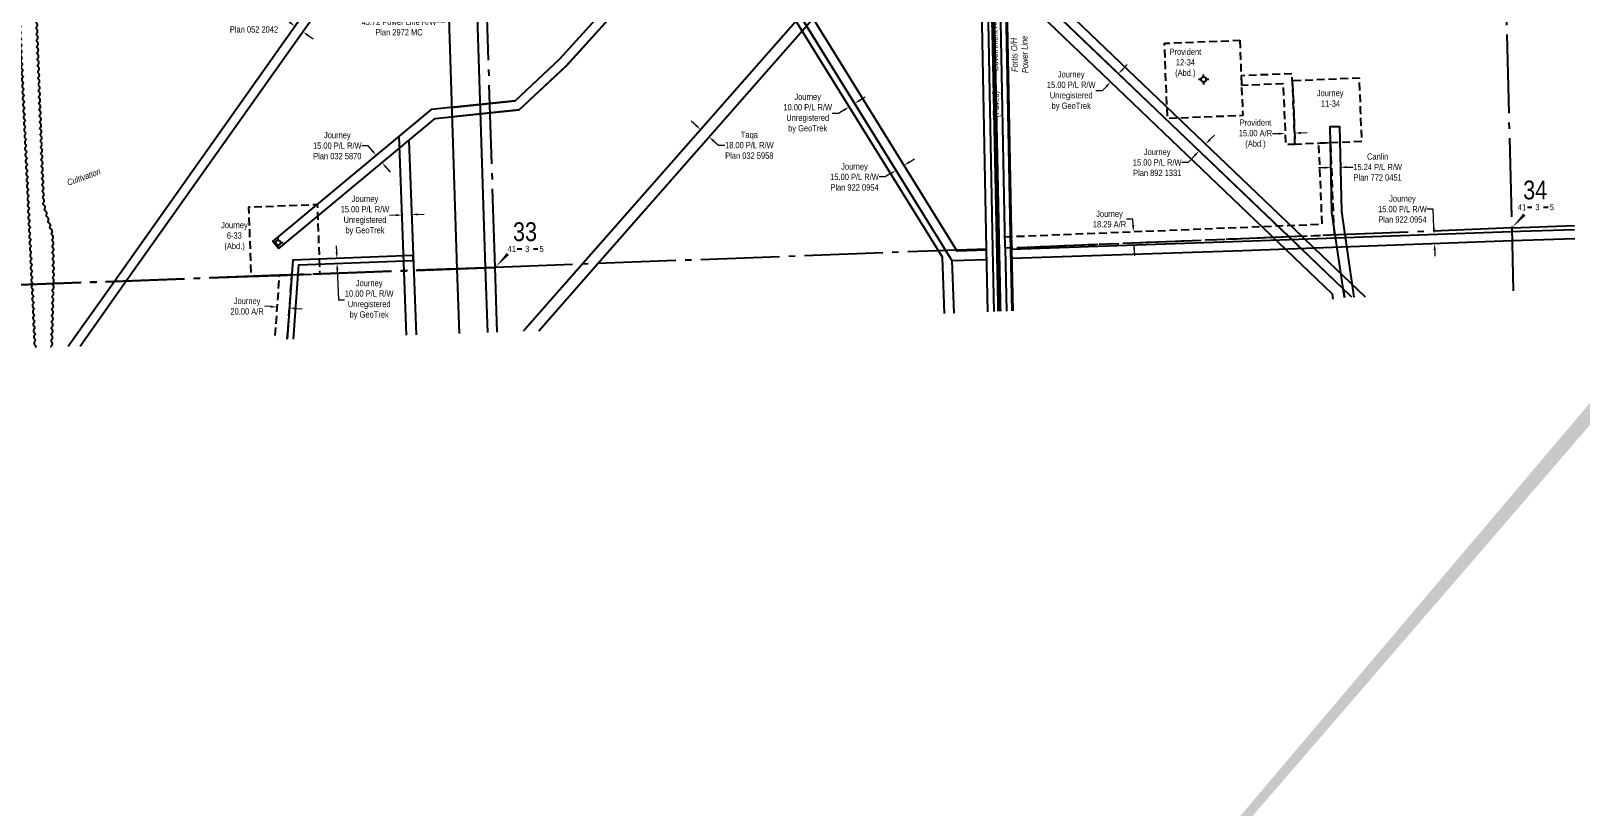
# Model space of a CAD drawing. Extents: x 665644 to 689199, y 5825051 to 5844826.
# Drawn here: x 677230 to 679697, y 5827275 to 5828510 of the extents above; entities that cross this region are included whole.
import ezdxf
from ezdxf.enums import TextEntityAlignment as Align

# ---------------------------------------------------------------- set-up
doc = ezdxf.new("R2010")
doc.units = 0
doc.header["$LTSCALE"] = 5
doc.header["$PDSIZE"] = 0.5
for name, pattern in [('0', [1, 1, 0]), ('foc-ACCESSROAD', [3.75, 2.5, -1.25]), ('foc-QUARTERLINE', [33, 25, -3, 2, -3])]:
    doc.linetypes.add(name, pattern=pattern)
doc.layers.get('Defpoints').update_dxf_attribs({"color": 9})
for name, color, linetype in [('10', 1, 'Continuous'), ('9', 3, 'Continuous'), ('AS-POWER', 104, 'foc-POWER'), ('AS-POWER-T', 104, 'Continuous'), ('AS-ROADS', 254, 'Continuous'), ('F-AR', 190, 'foc-ACCESSROAD'), ('F-RW', 190, 'Continuous'), ('F-WS', 190, 'foc-ACCESSROAD'), ('F-WS-S', 190, 'Continuous'), ('L-QSEC', 8, 'foc-QUARTERLINE'), ('L-ROAD-T', 7, 'Continuous'), ('L-SEC', 7, 'Continuous'), ('L-SECLBL', 7, 'Continuous'), ('L-TITLEDB', 4, 'Continuous'), ('T-BUSH', 110, '0')]:
    doc.layers.add(name, color=color, linetype=linetype)
for name, color, linetype, lineweight in [('F-AR-T', 190, 'Continuous', 9), ('F-RW-T', 190, 'Continuous', 9), ('F-WS-T', 190, 'Continuous', 9), ('T-TEXT', 48, 'Continuous', 18)]:
    doc.layers.add(name, color=color, linetype=linetype, lineweight=lineweight)
doc.styles.add('175L', font='ARIALN.TTF', dxfattribs={"height": 20})
doc.styles.add('80CG', font='ARIALN.TTF', dxfattribs={"height": 10})
doc.styles.add('80L', font='ARIALN.TTF', dxfattribs={"height": 10})
doc.styles.add('80LS', font='ARIALNI.TTF', dxfattribs={"height": 10})
doc.styles.add('foc-LtypeFont', font='ARIALN.TTF', dxfattribs={"height": 7.35})
doc.styles.add('SIMPLEX', font='ARIALN.TTF')
doc.linetypes.add('foc-POWER', pattern='A,6,-1,["P",foc-LtypeFont,S=0.2,R=0,X=-0.625,Y=-0.75],-1.24,4', length=12.24)
doc.dimstyles.new('Compass 5 000', dxfattribs={"dimscale": 5, "dimtxt": 9, "dimasz": 2, "dimexe": 0.2, "dimexo": 0.0625, "dimgap": 0.5, "dimtad": 0, "dimtih": 1, "dimtoh": 1, "dimzin": 0, "dimdsep": 46, "dimtxsty": '80CG', "dimcen": 0.1, "dimse1": 1, "dimse2": 1, "dimclrd": 256, "dimclrt": 256, "dimaunit": 1, "dimadec": 4, "dimazin": 0, "dimtfac": 0.06, "dimtofl": 0, "dimtmove": 0, "dimatfit": 1, "dimfxl": 0.2, "dimtolj": 1, "dimtzin": 0, "dimlwd": -1, "dimarcsym": 0})

# ---------------------------------------------------------------- blocks, each defined once
blk = doc.blocks.new('L-SECLBL')
at = {"layer": '9', "color": 7}
for p, q in [((-5.1, -27.8), (-12.3, -27.8)), ((20.7, -27.8), (13.5, -27.8))]:
    blk.add_line(p, q, dxfattribs=at)
at = {"layer": '10', "color": 2, "style": 'SIMPLEX'}
blk.add_attdef('SEC', text='', height=30, dxfattribs=at).set_placement((0, 0), align=Align.MIDDLE)
at = {"layer": '10', "color": 5, "style": '80L'}
blk.add_attdef('TWP', text='', height=9.5, dxfattribs=at).set_placement((-14.4, -27.4), align=Align.MIDDLE_RIGHT)
blk.add_attdef('RGE', text='', height=9.5, dxfattribs=at).set_placement((3.6, -27.4), align=Align.MIDDLE_CENTER)
blk.add_attdef('MER', text='', height=9.5, dxfattribs=at).set_placement((23.2, -27.4), align=Align.MIDDLE_LEFT)
blk = doc.blocks.new('*D2024')
at = {"layer": 'Defpoints', "color": 0, "transparency": 16777216}
for p in [(677621.8, 5828070.3), (677618.5, 5828023.4), (677638.5, 5828021.9)]:
    blk.add_point(p, dxfattribs=at)
at = {"layer": 'F-AR-T', "transparency": 16777216}
for p, q in [((677611.9, 5828071), (677601.9, 5828071.7)), ((677651.8, 5828068.1), (677661.7, 5828067.4))]:
    blk.add_line(p, q, dxfattribs=at)
for points in [[(677612, 5828072.6), (677611.7, 5828069.3), (677621.8, 5828070.3)], [(677651.9, 5828069.8), (677651.6, 5828066.5), (677641.8, 5828068.8)]]:
    blk.add_solid(points, dxfattribs=at)
at = {"layer": 'F-AR-T', "transparency": 16777216, "insert": (677574.2, 5828071.7), "char_height": 10, "attachment_point": 5, "style": '80CG'}
blk.add_mtext('\\A1;Journey\\P20.00 A/R', dxfattribs=at)
blk = doc.blocks.new('*D2031')
at = {"layer": 'Defpoints', "color": 0, "transparency": 16777216}
for p in [(678970.4, 5828189.7), (678986, 5828190.4), (678971.1, 5828171.5)]:
    blk.add_point(p, dxfattribs=at)
at = {"layer": 'F-AR-T', "transparency": 16777216}
for p, q in [((678985.2, 5828210.4), (678975.2, 5828210.4)), ((678985.6, 5828200.4), (678985.2, 5828210.4)), ((678987.1, 5828162.1), (678987.5, 5828152.1))]:
    blk.add_line(p, q, dxfattribs=at)
for points in [[(678987.3, 5828200.4), (678983.9, 5828200.3), (678986, 5828190.4)], [(678988.8, 5828162.2), (678985.5, 5828162), (678986.7, 5828172.1)]]:
    blk.add_solid(points, dxfattribs=at)
at = {"layer": 'F-AR-T', "transparency": 16777216, "insert": (678947.9, 5828210.4), "char_height": 10, "attachment_point": 5, "style": '80CG'}
blk.add_mtext('\\A1;Journey\\P18.29 A/R', dxfattribs=at)
blk = doc.blocks.new('*D2040')
at = {"layer": 'Defpoints', "color": 0, "transparency": 16777216}
for p in [(679227.6, 5828347.6), (679227.7, 5828346.6), (679242.6, 5828348.2)]:
    blk.add_point(p, dxfattribs=at)
at = {"layer": 'F-AR-T', "transparency": 16777216}
for p, q in [((679217.7, 5828346.2), (679207.7, 5828345.8)), ((679252.7, 5828347.6), (679262.7, 5828348))]:
    blk.add_line(p, q, dxfattribs=at)
for points in [[(679217.6, 5828347.8), (679217.8, 5828344.5), (679227.7, 5828346.6)], [(679252.6, 5828349.2), (679252.7, 5828345.9), (679242.7, 5828347.2)]]:
    blk.add_solid(points, dxfattribs=at)
at = {"layer": 'F-AR-T', "transparency": 16777216, "insert": (679180.4, 5828345.8), "char_height": 10, "attachment_point": 5, "style": '80CG'}
blk.add_mtext('\\A1;Provident\\P15.00 A/R\\P(Abd.)', dxfattribs=at)
blk = doc.blocks.new('*D2075')
at = {"layer": 'Defpoints', "color": 0, "transparency": 16777216}
for p in [(678299.5, 5828356.4), (678310.1, 5828341.2), (678313, 5828344.6)]:
    blk.add_point(p, dxfattribs=at)
at = {"layer": 'F-RW-T', "transparency": 16777216}
for p, q in [((678289, 5828359.7), (678281.5, 5828366.3)), ((678317.6, 5828334.6), (678325.1, 5828328)), ((678325.1, 5828328), (678335.1, 5828328))]:
    blk.add_line(p, q, dxfattribs=at)
for points in [[(678290.1, 5828360.9), (678287.9, 5828358.4), (678296.6, 5828353.1)], [(678318.7, 5828335.8), (678316.5, 5828333.3), (678310.1, 5828341.2)]]:
    blk.add_solid(points, dxfattribs=at)
at = {"layer": 'F-RW-T', "transparency": 16777216, "insert": (678374.2, 5828328), "char_height": 10, "attachment_point": 5, "style": '80CG'}
blk.add_mtext('\\A1;Taqa\\P18.00 P/L R/W\\PPlan 032 5958', dxfattribs=at)
blk = doc.blocks.new('*D2076')
at = {"layer": 'Defpoints', "color": 0, "transparency": 16777216}
for p in [(679420.1, 5828184.5), (679420.6, 5828169.5), (679465.1, 5828186.2)]:
    blk.add_point(p, dxfattribs=at)
at = {"layer": 'F-RW-T', "transparency": 16777216}
for p, q in [((679463.6, 5828226.3), (679453.6, 5828226.3)), ((679464.7, 5828196.2), (679463.6, 5828226.3)), ((679466, 5828161.2), (679466.3, 5828151.2))]:
    blk.add_line(p, q, dxfattribs=at)
for points in [[(679466.3, 5828196.2), (679463, 5828196.1), (679465.1, 5828186.2)], [(679467.6, 5828161.3), (679464.3, 5828161.1), (679465.6, 5828171.2)]]:
    blk.add_solid(points, dxfattribs=at)
at = {"layer": 'F-RW-T', "transparency": 16777216, "insert": (679414.5, 5828226.3), "char_height": 10, "attachment_point": 5, "style": '80CG'}
blk.add_mtext('\\A1;Journey\\P15.00 P/L R/W\\PPlan 922 0954', dxfattribs=at)
blk = doc.blocks.new('*D2077')
at = {"layer": 'Defpoints', "color": 0, "transparency": 16777216}
for p in [(678603.1, 5828295.4), (678607.8, 5828287.9), (678615.8, 5828303.3)]:
    blk.add_point(p, dxfattribs=at)
at = {"layer": 'F-RW-T', "transparency": 16777216}
for p, q in [((678629, 5828301.1), (678637.5, 5828306.3)), ((678590.8, 5828277.4), (678580.8, 5828277.4)), ((678599.3, 5828282.7), (678590.8, 5828277.4))]:
    blk.add_line(p, q, dxfattribs=at)
for points in [[(678598.4, 5828284.1), (678600.2, 5828281.2), (678607.8, 5828287.9)], [(678628.1, 5828302.5), (678629.9, 5828299.7), (678620.5, 5828295.8)]]:
    blk.add_solid(points, dxfattribs=at)
at = {"layer": 'F-RW-T', "transparency": 16777216, "insert": (678541.7, 5828277.4), "char_height": 10, "attachment_point": 5, "style": '80CG'}
blk.add_mtext('\\A1;Journey\\P15.00 P/L R/W\\PPlan 922 0954', dxfattribs=at)
blk = doc.blocks.new('*D2080')
at = {"layer": 'Defpoints', "color": 0, "transparency": 16777216}
for p in [(677650.6, 5828517.4), (677657.1, 5828526.6), (677669.3, 5828517.9)]:
    blk.add_point(p, dxfattribs=at)
at = {"layer": 'F-RW-T', "transparency": 16777216}
for p, q in [((677634.3, 5828528.9), (677624.3, 5828528.9)), ((677642.5, 5828523.1), (677634.3, 5828528.9)), ((677671, 5828502.9), (677679.2, 5828497.2))]:
    blk.add_line(p, q, dxfattribs=at)
for points in [[(677643.4, 5828524.5), (677641.5, 5828521.8), (677650.6, 5828517.4)], [(677672, 5828504.3), (677670, 5828501.6), (677662.8, 5828508.7)]]:
    blk.add_solid(points, dxfattribs=at)
at = {"layer": 'F-RW-T', "transparency": 16777216, "insert": (677585.2, 5828528.9), "char_height": 10, "attachment_point": 5, "style": '80CG'}
blk.add_mtext('\\A1;Mancal\\P15.00 P/L R/W\\PPlan 052 2042', dxfattribs=at)
blk = doc.blocks.new('*D2081')
at = {"layer": 'Defpoints', "color": 0, "transparency": 16777216}
for p in [(677779.7, 5828311.8), (677787, 5828317.9), (677796.6, 5828306.4)]:
    blk.add_point(p, dxfattribs=at)
at = {"layer": 'F-RW-T', "transparency": 16777216}
for p, q in [((677766.9, 5828327.2), (677756.9, 5828327.2)), ((677773.3, 5828319.5), (677766.9, 5828327.2)), ((677795.7, 5828292.6), (677802, 5828284.9))]:
    blk.add_line(p, q, dxfattribs=at)
for points in [[(677774.6, 5828320.6), (677772, 5828318.4), (677779.7, 5828311.8)], [(677796.9, 5828293.6), (677794.4, 5828291.5), (677789.3, 5828300.3)]]:
    blk.add_solid(points, dxfattribs=at)
at = {"layer": 'F-RW-T', "transparency": 16777216, "insert": (677717.9, 5828327.2), "char_height": 10, "attachment_point": 5, "style": '80CG'}
blk.add_mtext('\\A1;Journey\\P15.00 P/L R/W\\PPlan 032 5870', dxfattribs=at)
blk = doc.blocks.new('*D2082')
at = {"layer": 'Defpoints', "color": 0, "transparency": 16777216}
for p in [(679040, 5828367.4), (679050.4, 5828378.2), (679090.7, 5828318.9)]:
    blk.add_point(p, dxfattribs=at)
at = {"layer": 'F-RW-T', "transparency": 16777216}
for p, q in [((679107.9, 5828336.9), (679114.9, 5828344.2)), ((679083.8, 5828311.7), (679073, 5828300.5)), ((679073, 5828300.5), (679063, 5828300.5))]:
    blk.add_line(p, q, dxfattribs=at)
for points in [[(679106.7, 5828338.1), (679109.1, 5828335.8), (679101, 5828329.7)], [(679082.6, 5828312.8), (679085, 5828310.5), (679090.7, 5828318.9)]]:
    blk.add_solid(points, dxfattribs=at)
at = {"layer": 'F-RW-T', "transparency": 16777216, "insert": (679023.9, 5828300.5), "char_height": 10, "attachment_point": 5, "style": '80CG'}
blk.add_mtext('\\A1;Journey\\P15.00 P/L R/W\\PPlan 892 1331', dxfattribs=at)
blk = doc.blocks.new('*D2084')
at = {"layer": 'Defpoints', "color": 0, "transparency": 16777216}
for p in [(677895.1, 5828544.5), (677940.8, 5828546), (677895.8, 5828524.9)]:
    blk.add_point(p, dxfattribs=at)
at = {"layer": 'F-RW-T', "transparency": 16777216}
for p, q in [((677885.8, 5828524.6), (677875.8, 5828524.3)), ((677951.4, 5828526.7), (677961.4, 5828527))]:
    blk.add_line(p, q, dxfattribs=at)
for points in [[(677885.7, 5828526.3), (677885.8, 5828522.9), (677895.8, 5828524.9)], [(677951.3, 5828528.4), (677951.4, 5828525.1), (677941.4, 5828526.4)]]:
    blk.add_solid(points, dxfattribs=at)
at = {"layer": 'F-RW-T', "transparency": 16777216, "insert": (677816.1, 5828524.3), "char_height": 10, "attachment_point": 5, "style": '80CG'}
blk.add_mtext('\\A1;Altalink\\P45.72 Power Line R/W\\PPlan 2972 MC', dxfattribs=at)
blk = doc.blocks.new('*D2087')
at = {"layer": 'Defpoints', "color": 0, "transparency": 16777216}
for p in [(677821.1, 5828216.9), (677821.7, 5828201.9), (677836.7, 5828202.4)]:
    blk.add_point(p, dxfattribs=at)
at = {"layer": 'F-RW-T', "transparency": 16777216}
for p, q in [((677811.1, 5828216.5), (677801.1, 5828216.2)), ((677846.1, 5828217.8), (677856.1, 5828218.2))]:
    blk.add_line(p, q, dxfattribs=at)
for points in [[(677811, 5828218.2), (677811.2, 5828214.9), (677821.1, 5828216.9)], [(677846, 5828219.5), (677846.1, 5828216.2), (677836.1, 5828217.5)]]:
    blk.add_solid(points, dxfattribs=at)
at = {"layer": 'F-RW-T', "transparency": 16777216, "insert": (677762, 5828216.2), "char_height": 10, "attachment_point": 5, "style": '80CG'}
blk.add_mtext('\\A1;Journey\\P15.00 P/L R/W\\PUnregistered\\Pby GeoTrek', dxfattribs=at)
blk = doc.blocks.new('*D2088')
at = {"layer": 'Defpoints', "color": 0, "transparency": 16777216}
for p in [(677717.5, 5828139.8), (677719.6, 5828147.8), (677719.9, 5828139.8)]:
    blk.add_point(p, dxfattribs=at)
at = {"layer": 'F-RW-T', "transparency": 16777216}
for p, q in [((677716.9, 5828157.8), (677716.5, 5828167.7)), ((677717.9, 5828129.8), (677719.6, 5828082)), ((677719.6, 5828082), (677729.6, 5828082))]:
    blk.add_line(p, q, dxfattribs=at)
for points in [[(677718.5, 5828157.8), (677715.2, 5828157.7), (677717.2, 5828147.8)], [(677719.6, 5828129.8), (677716.2, 5828129.7), (677717.5, 5828139.8)]]:
    blk.add_solid(points, dxfattribs=at)
at = {"layer": 'F-RW-T', "transparency": 16777216, "insert": (677768.7, 5828082), "char_height": 10, "attachment_point": 5, "style": '80CG'}
blk.add_mtext('\\A1;Journey\\P10.00 P/L R/W\\PUnregistered\\Pby GeoTrek', dxfattribs=at)
blk = doc.blocks.new('*D2089')
at = {"layer": 'Defpoints', "color": 0, "transparency": 16777216}
for p in [(679300.7, 5828289.3), (679315.9, 5828292.8), (679316, 5828289.7)]:
    blk.add_point(p, dxfattribs=at)
at = {"layer": 'F-RW-T', "transparency": 16777216}
for p, q in [((679290.7, 5828292.2), (679280.7, 5828292)), ((679325.9, 5828293), (679335.9, 5828293.2))]:
    blk.add_line(p, q, dxfattribs=at)
for points in [[(679290.6, 5828293.9), (679290.7, 5828290.6), (679300.7, 5828292.4)], [(679325.8, 5828294.7), (679325.9, 5828291.3), (679315.9, 5828292.8)]]:
    blk.add_solid(points, dxfattribs=at)
at = {"layer": 'F-RW-T', "transparency": 16777216, "insert": (679375, 5828293.2), "char_height": 10, "attachment_point": 5, "style": '80CG'}
blk.add_mtext('\\A1;Canlin\\P15.24 P/L R/W\\PPlan 772 0451', dxfattribs=at)
blk = doc.blocks.new('*D2091')
at = {"layer": 'Defpoints', "color": 0, "transparency": 16777216}
for p in [(678530.8, 5828393), (678533.3, 5828389.1), (678539.3, 5828398.3)]:
    blk.add_point(p, dxfattribs=at)
at = {"layer": 'F-RW-T', "transparency": 16777216}
for p, q in [((678550.3, 5828399.6), (678558.8, 5828404.9)), ((678516.3, 5828378.5), (678506.3, 5828378.5)), ((678524.8, 5828383.8), (678516.3, 5828378.5))]:
    blk.add_line(p, q, dxfattribs=at)
for points in [[(678523.9, 5828385.2), (678525.7, 5828382.4), (678533.3, 5828389.1)], [(678549.4, 5828401), (678551.2, 5828398.2), (678541.8, 5828394.3)]]:
    blk.add_solid(points, dxfattribs=at)
at = {"layer": 'F-RW-T', "transparency": 16777216, "insert": (678467.2, 5828378.5), "char_height": 10, "attachment_point": 5, "style": '80CG'}
blk.add_mtext('\\A1;Journey\\P10.00 P/L R/W\\PUnregistered\\Pby GeoTrek', dxfattribs=at)
blk = doc.blocks.new('*D2093')
at = {"layer": 'Defpoints', "color": 0, "transparency": 16777216}
for p in [(678940.2, 5828438), (678952.7, 5828451), (678949.8, 5828428.8)]:
    blk.add_point(p, dxfattribs=at)
at = {"layer": 'F-RW-T', "transparency": 16777216}
for p, q in [((678969.2, 5828449), (678976.1, 5828456.2)), ((678936, 5828414.3), (678926, 5828414.3)), ((678942.9, 5828421.5), (678936, 5828414.3))]:
    blk.add_line(p, q, dxfattribs=at)
for points in [[(678968, 5828450.1), (678970.4, 5828447.8), (678962.3, 5828441.8)], [(678941.7, 5828422.7), (678944.1, 5828420.4), (678949.8, 5828428.8)]]:
    blk.add_solid(points, dxfattribs=at)
at = {"layer": 'F-RW-T', "transparency": 16777216, "insert": (678886.9, 5828414.3), "char_height": 10, "attachment_point": 5, "style": '80CG'}
blk.add_mtext('\\A1;Journey\\P15.00 P/L R/W\\PUnregistered\\Pby GeoTrek', dxfattribs=at)
blk = doc.blocks.new('GABD')
for p, q in [((-0.81, 0), (-1.62, 0)), ((0, 0.81), (0, 1.62)), ((1.62, 0), (0.81, 0)), ((0, -0.81), (0, -1.62))]:
    blk.add_line(p, q)
blk.add_circle((0, 0), 0.8)

msp = doc.modelspace()

# ---------------------------------------------------------------- hatches: boundary and pattern name
at = {"layer": 'AS-ROADS'}
h = msp.add_hatch(color=256, dxfattribs=at)
h.dxf.hatch_style = 1
h.paths.add_polyline_path([(682678.285, 5832378.284), (682679.237, 5832371.44), (682678.476, 5832368.778), (682676.859, 5832365.926), (682687.322, 5832365.831), (682684.183, 5832370.964), (682682.661, 5832374.577), (682682.566, 5832377.333), (682682.566, 5832379.045)], flags=16)
h.paths.add_polyline_path([(681464.565, 5832333.37), (681471.954, 5832333.222), (681472.545, 5832327.019), (681474.319, 5832324.36), (681475.206, 5832323.326), (681461.314, 5832321.997), (681462.939, 5832325.394), (681463.974, 5832328.2), (681464.252, 5832330.272), (681464.542, 5832331.722)], flags=16)
h.paths.add_polyline_path([(681048.14, 5832317.983), (681052.253, 5832311.083), (681052.694, 5832307.12), (681062.388, 5832306.826), (681060.185, 5832312.404), (681056.954, 5832317.249), (681056.66, 5832320.038)], flags=16)
edge = h.paths.add_edge_path()
edge.add_line((683515.178, 5832287.041), (683508.934, 5832397.566))
edge.add_line((677284.424, 5825051.076), (677268.886, 5825051.076))

# ---------------------------------------------------------------- linework, layer by layer
at = {"layer": 'AS-POWER', "flags": 128}
msp.add_lwpolyline([(678792.838, 5828064.275), (678790.312, 5828185.136), (678777.534, 5828852.507), (678775.438, 5828953.751), (678774.503, 5828993.023), (678768.924, 5829009.882), (678765.642, 5829096.772), (678736.544, 5829892.778)], dxfattribs=at)
at = {"layer": 'AS-ROADS', "const_width": 6.999, "flags": 128}
msp.add_lwpolyline([(678772.46, 5828063.511), (678753.426, 5828976.839), (678719.807, 5829892.133)], dxfattribs=at)
at = {"layer": 'F-AR', "flags": 128}
msp.add_lwpolyline([(679243.37, 5828329.876), (679238.891, 5828441.742), (679157.594, 5828438.488), (679158.194, 5828423.501), (679224.505, 5828426.156), (679228.384, 5828329.276)], close=True, dxfattribs=at)
for points in [[(678781.16, 5828182.17), (679286.599, 5828202.406), (679281.435, 5828331.4), (679299.706, 5828332.131), (679305.602, 5828184.866), (678781.891, 5828163.899)], [(677638.272, 5828019.131), (677645.514, 5828121.576), (677625.415, 5828120.839), (677618.176, 5828018.451)]]:
    msp.add_lwpolyline(points, dxfattribs=at)
at = {"layer": 'F-RW', "flags": 128}
for points in [[(677624.545, 5828163.604), (677873.71, 5828370.328), (678007.565, 5828384.259), (678082.677, 5828454.506), (678311.94, 5828707.369), (678426.744, 5828824.227), (678500.267, 5828908.416), (678498.65, 5828953.387), (678483.625, 5828952.842), (678485.082, 5828913.809), (678415.743, 5828834.424), (678301.019, 5828717.659), (678071.983, 5828465.04), (678001.006, 5828398.66), (677867.647, 5828384.758), (677614.964, 5828175.143)], [(678498.65, 5828953.387), (678500.267, 5828908.416), (678479.357, 5828841.627), (678407.275, 5828611.343), (678465.331, 5828517.718), (678696.892, 5828144.175), (678752.222, 5828146.019), (678751.884, 5828161.057), (678705.032, 5828159.429), (678475.659, 5828529.467), (678423.621, 5828613.408), (678471.301, 5828765.694), (678515.344, 5828906.387), (678513.637, 5828953.94)]]:
    msp.add_lwpolyline(points, close=True, dxfattribs=at)
for points in [[(678038.72, 5828032.681), (678132.723, 5828139.568), (678497.063, 5828553.81), (678496.399, 5828571.844), (678489.415, 5828763.278), (678533.445, 5828903.967), (678531.615, 5828954.601), (678513.637, 5828953.94), (678515.344, 5828906.387), (678471.301, 5828765.694), (678478.816, 5828560.319), (678016.947, 5828035.177), (678014.017, 5828031.845)], [(677308.223, 5828007.963), (677381.818, 5828111.887), (677864.055, 5828792.864), (677968.317, 5828796.725), (678146.724, 5828901.025), (678145.227, 5828940.431), (678130.244, 5828939.86), (678131.398, 5828909.435), (677964, 5828811.575), (677856.111, 5828807.583), (677636.261, 5828497.089), (677363.001, 5828111.198), (677289.415, 5828007.327)], [(677957.433, 5828029.931), (677954.131, 5828132.898), (677928.384, 5828932.472), (677882.712, 5828930.8), (677908.468, 5828131.167), (677911.773, 5828028.386)], [(677900.188, 5828388.222), (678001.04, 5828398.63), (678072.036, 5828465.029), (678249.381, 5828660.682), (678419.353, 5828662.266), (678419.493, 5828647.268), (678256.085, 5828645.746), (678082.733, 5828454.498), (678007.599, 5828384.229), (677901.728, 5828373.303)], [(678685.031, 5828060.232), (678681.674, 5828149.746), (678398.777, 5828606.075), (678407.275, 5828611.343), (678696.892, 5828144.175), (678700.019, 5828060.794)], [(679334.128, 5828085.941), (679253.202, 5828163.373), (679233.841, 5828181.9), (678823.755, 5828574.298), (678805.321, 5828591.928), (678783.425, 5828591.485), (678783.147, 5828606.484), (678811.168, 5828607.032), (678844.589, 5828575.058), (679254.673, 5828182.741), (679274.09, 5828164.142), (679354.941, 5828086.774)], [(679304.147, 5828082.87), (679302.994, 5828090.822), (678826.953, 5828546.328), (678784.416, 5828545.473), (678784.067, 5828563.467), (678834.024, 5828564.472), (679319.915, 5828099.54), (679321.958, 5828085.454)], [(677828.273, 5828025.56), (677816.403, 5828342.201)], [(679321.958, 5828085.454), (679302.244, 5828221.386), (679299.215, 5828357.513), (679314.439, 5828357.863), (679317.449, 5828222.656), (679337.207, 5828086.064)], [(677831.665, 5828335.445), (677843.262, 5828026.068)], [(679689.023, 5828178.978), (679589.085, 5828175.74), (679160.037, 5828159.948), (678792.176, 5828147.425), (678791.865, 5828162.422), (679159.845, 5828174.947), (679323.412, 5828180.962), (679602.77, 5828191.25), (679688.635, 5828194)], [(677648.32, 5828019.471), (677656.665, 5828137.521), (677838.833, 5828144.215), (677838.534, 5828152.208), (677647.183, 5828145.189), (677638.272, 5828019.131)]]:
    msp.add_lwpolyline(points, dxfattribs=at)
at = {"layer": 'F-WS', "flags": 128}
for points in [[(679155.332, 5828494.984), (679160.132, 5828375.095), (679040.243, 5828370.295), (679035.443, 5828490.184)], [(679299.706, 5828332.131), (679349.951, 5828334.143), (679347.94, 5828384.389), (679345.928, 5828434.634), (679239.347, 5828430.367), (679241.358, 5828380.121), (679243.37, 5828329.876), (679281.435, 5828331.4)], [(677645.514, 5828121.576), (677690.478, 5828123.225), (677686.447, 5828233.138), (677576.534, 5828229.106), (677580.566, 5828119.194)]]:
    msp.add_lwpolyline(points, close=True, dxfattribs=at)
at = {"layer": 'F-WS-S', "flags": 128}
msp.add_lwpolyline([(678753.972, 5828062.817), (678751.848, 5828162.738), (678736.318, 5828962.226)], dxfattribs=at)
at = {"layer": 'L-QSEC', "flags": 128}
for points in [[(679567.808, 5828998.94), (679588.557, 5828196.196)], [(677969.358, 5828133.476), (677943.459, 5828938.205)], [(679588.557, 5828196.196), (678791.825, 5828164.295)], [(679588.557, 5828196.196), (679688.474, 5828200.224)], [(679588.557, 5828196.196), (679591.141, 5828096.232)], [(678751.848, 5828162.738), (677969.358, 5828133.476)], [(677968.476, 5828132.819), (677175.289, 5828103.721)], [(677969.359, 5828133.456), (677176.27, 5828104.362)], [(677972.658, 5828030.446), (677969.358, 5828133.476)]]:
    msp.add_lwpolyline(points, dxfattribs=at)
at = {"layer": 'L-SEC', "flags": 128}
for points in [[(678746.151, 5828967.743), (678761.789, 5828163.098)], [(678781.891, 5828163.899), (678766.25, 5828968.46)], [(678781.891, 5828163.899), (678783.986, 5828063.943)], [(678761.789, 5828163.098), (678763.892, 5828063.189)]]:
    msp.add_lwpolyline(points, dxfattribs=at)
at = {"layer": 'L-SECLBL', "flags": 128}
for points in [[(679588.557, 5828196.196, 0, 4.999, 0), (679608.835, 5828217.551, 0, 0, 0)], [(677969.358, 5828133.476, 0, 4.999, 0), (677989.635, 5828154.83, 0, 0, 0)]]:
    msp.add_lwpolyline(points, format="xyseb", dxfattribs=at)
at = {"layer": 'L-TITLEDB', "flags": 128}
for points in [[(678751.848, 5828162.738), (678736.318, 5828962.226)], [(678776.288, 5828963.673), (678791.825, 5828164.295)], [(678791.825, 5828164.295), (678793.917, 5828064.315)], [(678753.972, 5828062.817), (678751.848, 5828162.738)]]:
    msp.add_lwpolyline(points, dxfattribs=at)
at = {"layer": 'T-BUSH', "flags": 128}
msp.add_lwpolyline([(677237.405, 5828006.682, -0.05603025), (677238.384, 5828007.632, -0.52056705), (677237.912, 5828017.619, -0.52056705), (677237.44, 5828027.607, -0.52056705), (677236.969, 5828037.594, -0.52056705), (677236.497, 5828047.582, -0.52056705), (677236.025, 5828057.57, -0.52056705), (677235.554, 5828067.557, -0.52056705), (677235.082, 5828077.545, -0.52056705), (677234.61, 5828087.533, -0.52056705), (677234.138, 5828097.52, -0.52056705), (677233.667, 5828107.508, -0.52056705), (677233.195, 5828117.495, -0.52056705), (677232.723, 5828127.483, -0.52056705), (677232.252, 5828137.471, -0.52056705), (677231.78, 5828147.458, -0.52056705), (677231.308, 5828157.446, -0.52056705), (677230.836, 5828167.434, -0.52056705), (677230.365, 5828177.421, -0.52056705), (677229.893, 5828187.409, -0.52056705), (677229.421, 5828197.396, -0.52056705), (677228.95, 5828207.384, -0.52056705), (677228.478, 5828217.372, -0.52056705), (677228.006, 5828227.359, -0.52056705), (677227.534, 5828237.347, -0.52056705), (677227.063, 5828247.335, -0.52056705), (677226.591, 5828257.322, -0.52056705), (677226.119, 5828267.31, -0.52056705), (677225.648, 5828277.297, -0.52056705), (677225.176, 5828287.285, -0.52056705), (677224.704, 5828297.273, -0.52056705), (677224.232, 5828307.26, -0.52056705), (677223.761, 5828317.248, -0.52056705), (677223.289, 5828327.236, -0.52056705), (677222.817, 5828337.223, -0.52056705), (677222.346, 5828347.211, -0.52056705), (677221.874, 5828357.198, -0.52056705), (677221.402, 5828367.186, -0.52056705), (677220.93, 5828377.174, -0.52056705), (677220.459, 5828387.161, -0.52056705), (677219.987, 5828397.149, -0.52056705), (677219.515, 5828407.137, -0.52056705), (677219.044, 5828417.124, -0.52056705), (677218.572, 5828427.112, -0.52056705), (677218.1, 5828437.099, -0.52056705), (677217.628, 5828447.087, -0.52056705), (677217.157, 5828457.075, -0.52056705), (677216.685, 5828467.062, -0.52056705), (677216.213, 5828477.05, -0.52056705), (677215.742, 5828487.038, -0.52056705), (677215.27, 5828497.025, -0.52056705), (677214.798, 5828507.013, -0.52056705), (677214.326, 5828517, -0.52056705), (677213.855, 5828526.988, -0.52056705), (677213.383, 5828536.976, -0.52056705), (677212.911, 5828546.963, -0.52056705), (677212.44, 5828556.951, -0.52056705), (677211.968, 5828566.939, -0.52056705), (677211.496, 5828576.926, -0.52056705), (677211.024, 5828586.914, -0.52056705), (677210.553, 5828596.901, -0.52056705), (677210.081, 5828606.889, -0.52056705), (677209.609, 5828616.877, -0.52056705), (677209.138, 5828626.864, -0.52056705), (677208.666, 5828636.852, -0.52056705), (677208.194, 5828646.84, -0.52056705), (677207.722, 5828656.827, -0.52056705), (677207.251, 5828666.815, -0.52056705), (677206.779, 5828676.803, -0.52056705), (677206.307, 5828686.79, -0.52056705), (677205.836, 5828696.778, -0.52056705), (677205.364, 5828706.765, -0.52056705), (677204.892, 5828716.753, -0.52056705), (677204.42, 5828726.741, -0.52056705), (677203.949, 5828736.728, -0.52056705), (677203.477, 5828746.716, -0.52056705), (677203.005, 5828756.704, -0.52056705), (677202.534, 5828766.691, -0.52056705), (677202.062, 5828776.679, -0.52056705), (677201.59, 5828786.666, -0.52056705), (677201.119, 5828796.654, -0.52056705), (677200.647, 5828806.642, -0.52056705), (677200.175, 5828816.629, -0.52056705), (677199.703, 5828826.617, -0.52056705), (677199.232, 5828836.605, -0.52056705), (677198.76, 5828846.592, -0.52056705), (677203.504, 5828851.755, -0.52056705), (677213.498, 5828852.061, -0.52056705), (677223.492, 5828852.367, -0.52056705), (677233.486, 5828852.673, -0.52056705), (677243.481, 5828852.979, -0.52056705), (677253.475, 5828853.285, -0.52056705), (677263.469, 5828853.591, -0.52056705), (677273.463, 5828853.897, -0.52056705), (677283.457, 5828854.202, -0.52056705), (677293.451, 5828854.508, -0.52056705), (677303.445, 5828854.814, -0.52056705), (677313.439, 5828855.12, -0.52056705), (677323.433, 5828855.426, -0.52056705), (677333.427, 5828855.732, -0.52056705), (677343.421, 5828856.038, -0.52056705), (677353.415, 5828856.344, -0.52056705), (677363.409, 5828856.65, -0.52056705), (677373.404, 5828856.956, -0.52056705), (677383.398, 5828857.262, -0.52056705), (677393.392, 5828857.568, -0.52056705), (677403.386, 5828857.874, -0.52056705), (677413.38, 5828858.18, -0.52056705), (677423.374, 5828858.486, -0.52056705), (677433.368, 5828858.792, -0.52056705), (677443.362, 5828859.098, -0.52056705), (677453.356, 5828859.404, -0.52056705), (677463.35, 5828859.71, -0.52056705), (677473.344, 5828860.016, -0.52056705), (677483.338, 5828860.322, -0.52056705), (677493.332, 5828860.628, -0.52056705), (677503.327, 5828860.934, -0.52056705), (677513.321, 5828861.24, -0.52056705), (677523.315, 5828861.546, -0.52056705), (677533.309, 5828861.852, -0.52056705), (677543.303, 5828862.158, -0.52056705), (677553.297, 5828862.464, -0.52056705), (677563.291, 5828862.77, -0.52056705), (677573.285, 5828863.076, -0.52056705), (677583.279, 5828863.382, -0.52056705), (677593.273, 5828863.688, -0.52056705), (677603.267, 5828863.994, -0.52056705), (677613.261, 5828864.3, -0.52056705), (677623.255, 5828864.606, -0.52056705), (677633.25, 5828864.912, -0.52056705), (677643.244, 5828865.218, -0.52056705), (677653.238, 5828865.524, -0.52056705), (677663.232, 5828865.83, -0.52056705), (677673.226, 5828866.136, -0.52056705), (677683.22, 5828866.442, -0.52056705), (677693.214, 5828866.748, -0.52056705), (677703.208, 5828867.054, -0.52056705), (677713.202, 5828867.36, -0.52056705), (677723.196, 5828867.666, -0.52056705), (677733.19, 5828867.972, -0.52056705), (677743.184, 5828868.278, -0.52056705), (677753.178, 5828868.584, -0.52056705), (677763.173, 5828868.89, -0.52056705), (677773.167, 5828869.196, -0.52056705), (677783.161, 5828869.502, -0.52056705), (677793.155, 5828869.808, -0.52056705), (677794.69, 5828862.053, -0.52056705), (677793.902, 5828852.085, -0.52056705), (677790.573, 5828844.79, -0.52056705), (677780.578, 5828844.502, -0.52056705), (677770.584, 5828844.215, -0.52056705), (677760.589, 5828843.927, -0.52056705), (677750.594, 5828843.64, -0.52056705), (677740.6, 5828843.353, -0.52056705), (677730.605, 5828843.065, -0.52056705), (677720.61, 5828842.778, -0.52056705), (677710.616, 5828842.49, -0.52056705), (677700.621, 5828842.203, -0.52056705), (677690.627, 5828841.915, -0.52056705), (677680.632, 5828841.628, -0.52056705), (677670.637, 5828841.34, -0.52056705), (677660.643, 5828841.053, -0.52056705), (677650.648, 5828840.765, -0.52056705), (677640.653, 5828840.478, -0.52056705), (677630.659, 5828840.191, -0.52056705), (677620.664, 5828839.903, -0.52056705), (677610.67, 5828839.616, -0.52056705), (677600.675, 5828839.328, -0.52056705), (677590.68, 5828839.041, -0.52056705), (677580.686, 5828838.753, -0.52056705), (677570.691, 5828838.466, -0.52056705), (677560.696, 5828838.178, -0.52056705), (677550.702, 5828837.891, -0.52056705), (677540.707, 5828837.604, -0.52056705), (677530.713, 5828837.316, -0.52056705), (677520.718, 5828837.029, -0.52056705), (677510.723, 5828836.741, -0.52056705), (677500.729, 5828836.454, -0.52056705), (677490.734, 5828836.166, -0.52056705), (677480.739, 5828835.879, -0.52056705), (677470.745, 5828835.591, -0.52056705), (677460.75, 5828835.304, -0.52056705), (677450.756, 5828835.017, -0.52056705), (677440.761, 5828834.729, -0.52056705), (677430.766, 5828834.442, -0.52056705), (677420.772, 5828834.154, -0.52056705), (677410.777, 5828833.867, -0.52056705), (677400.782, 5828833.579, -0.52056705), (677390.788, 5828833.292, -0.52056705), (677380.793, 5828833.004, -0.52056705), (677370.799, 5828832.717, -0.52056705), (677360.804, 5828832.43, -0.52056705), (677350.809, 5828832.142, -0.52056705), (677340.815, 5828831.855, -0.52056705), (677330.82, 5828831.567, -0.52056705), (677320.825, 5828831.28, -0.52056705), (677310.831, 5828830.992, -0.52056705), (677300.836, 5828830.705, -0.52056705), (677290.842, 5828830.417, -0.52056705), (677280.847, 5828830.13, -0.52056705), (677270.852, 5828829.843, -0.52056705), (677260.858, 5828829.555, -0.52056705), (677250.863, 5828829.268, -0.52056705), (677240.868, 5828828.98, -0.52056705), (677230.874, 5828828.693, -0.52056705), (677225.381, 5828824.196, -0.52056705), (677225.765, 5828814.205, -0.52056705), (677226.15, 5828804.213, -0.52056705), (677226.534, 5828794.222, -0.52056705), (677226.918, 5828784.231, -0.52056705), (677227.302, 5828774.239, -0.52056705), (677227.687, 5828764.248, -0.52056705), (677228.071, 5828754.256, -0.52056705), (677228.455, 5828744.265, -0.52056705), (677228.839, 5828734.274, -0.52056705), (677229.224, 5828724.282, -0.52056705), (677229.608, 5828714.291, -0.52056705), (677229.992, 5828704.3, -0.52056705), (677230.376, 5828694.308, -0.52056705), (677230.761, 5828684.317, -0.52056705), (677231.145, 5828674.325, -0.52056705), (677231.529, 5828664.334, -0.52056705), (677231.914, 5828654.343, -0.52056705), (677232.298, 5828644.351, -0.52056705), (677232.682, 5828634.36, -0.52056705), (677233.066, 5828624.369, -0.52056705), (677233.451, 5828614.377, -0.52056705), (677233.835, 5828604.386, -0.52056705), (677234.219, 5828594.394, -0.52056705), (677234.603, 5828584.403, -0.52056705), (677234.988, 5828574.412, -0.52056705), (677235.372, 5828564.42, -0.52056705), (677235.756, 5828554.429, -0.52056705), (677236.14, 5828544.438, -0.52056705), (677236.525, 5828534.446, -0.52056705), (677236.909, 5828524.455, -0.52056705), (677237.293, 5828514.463, -0.52056705), (677237.677, 5828504.472, -0.52056705), (677238.062, 5828494.481, -0.52056705), (677238.446, 5828484.489, -0.52056705), (677238.83, 5828474.498, -0.52056705), (677239.214, 5828464.507, -0.52056705), (677239.599, 5828454.515, -0.52056705), (677239.983, 5828444.524, -0.52056705), (677240.367, 5828434.532, -0.52056705), (677240.751, 5828424.541, -0.52056705), (677241.136, 5828414.55, -0.52056705), (677241.52, 5828404.558, -0.52056705), (677241.904, 5828394.567, -0.52056705), (677242.288, 5828384.576, -0.52056705), (677242.673, 5828374.584, -0.52056705), (677243.057, 5828364.593, -0.52056705), (677243.441, 5828354.601, -0.52056705), (677243.825, 5828344.61, -0.52056705), (677244.21, 5828334.619, -0.52056705), (677244.594, 5828324.627, -0.52056705), (677244.978, 5828314.636, -0.52056705), (677245.362, 5828304.645, -0.52056705), (677245.747, 5828294.653, -0.52056705), (677246.131, 5828284.662, -0.52056705), (677246.515, 5828274.67, -0.52056705), (677246.899, 5828264.679, -0.52056705), (677247.284, 5828254.688, -0.52056705), (677247.668, 5828244.696, -0.52056705), (677248.052, 5828234.705, -0.52056705), (677250.56, 5828225.065, -0.52056705), (677253.411, 5828215.481, -0.52056705), (677256.262, 5828205.897, -0.52056705), (677259.113, 5828196.313, -0.52056705), (677261.963, 5828186.73, -0.52056705), (677262.675, 5828176.811, -0.52056705), (677262.892, 5828166.814, -0.52056705), (677263.11, 5828156.818, -0.52056705), (677263.327, 5828146.821, -0.52056705), (677263.545, 5828136.825, -0.52056705), (677263.762, 5828126.829, -0.52056705), (677263.592, 5828116.833, -0.52056705), (677263.349, 5828106.837, -0.52056705), (677263.105, 5828096.841, -0.52056705), (677262.861, 5828086.845, -0.52056705), (677262.617, 5828076.85, -0.52056705), (677262.373, 5828066.854, -0.52056705), (677262.129, 5828056.858, -0.52056705), (677261.886, 5828046.862, -0.52056705), (677261.642, 5828036.866, -0.52056705), (677261.398, 5828026.871, -0.52056705), (677261.154, 5828016.875, -0.52056705), (677260.91, 5828006.879, -0.03786683), (677261.61, 5828006.277, -0.03786683)], format="xyb", dxfattribs=at)

# ---------------------------------------------------------------- block references
at = {"layer": 'F-WS-S', "xscale": 4.99938, "yscale": 4.99938, "zscale": 4.99938}
for p in [(679097.788, 5828432.639), (677623.639, 5828172.804)]:
    msp.add_blockref('GABD', p, dxfattribs=at)
at = {"layer": 'L-SECLBL', "xscale": 0.999876, "yscale": 0.999876, "zscale": 0.999876}
for p, values in [((679625.942, 5828256.687), {'SEC': '34', 'TWP': '41', 'RGE': '3', 'MER': '5'}), ((678016.869, 5828190.351), {'SEC': '33', 'TWP': '41', 'RGE': '3', 'MER': '5'})]:
    msp.add_blockref('L-SECLBL', p, dxfattribs=at).add_auto_attribs(values)

# ---------------------------------------------------------------- texts
at = {"layer": 'AS-POWER-T', "insert": (678792.029, 5828441.777), "char_height": 9.99876, "attachment_point": 1, "rotation": 91.535773, "style": '175L'}
msp.add_mtext_dynamic_manual_height_columns('\\pi2.5566;{\\fArial Narrow|b0|i1|c0|p34;Fortis O/H\\P\\pi0.32976;Power Line}', width=57.1191, gutter_width=100, heights=[0], dxfattribs=at)
at = {"layer": 'F-WS-T', "char_height": 9.99876, "attachment_point": 1, "style": '175L'}
for s, width, insert in [('\\pi-8.4225;Provident\\P\\pi1.549;12-34\\P\\pi0.39632;(Abd.)', 30.59795, (679052.087, 5828481.634)), ('\\pi-4.8725;Journey\\P\\pi1.549;11-34', 30.59795, (679283.151, 5828415.972)), ('\\pi0.20598;Journey\\P\\pi9.3931;6-33\\P\\pi5.4748;(Abd.)', 40.75484, (677532.559, 5828205.88))]:
    msp.add_mtext_dynamic_manual_height_columns(s, width=width, gutter_width=100, heights=[0], dxfattribs=dict(at, insert=insert))
at = {"layer": 'L-ROAD-T', "style": '80L'}
msp.add_text('Government Road Allowance', height=9.99876, rotation=91.113611, dxfattribs=at).set_placement((678764.286, 5828522.817), align=Align.MIDDLE_CENTER)
at = {"layer": 'T-TEXT', "style": '80LS'}
for s, height, rotation, p in [('(Paved)', 9.9988, 91.113611, (678766.639, 5828393.661)), ('Cultivation', 9.99865, 20, (677314.071, 5828277.511))]:
    msp.add_text(s, height=height, rotation=rotation, dxfattribs=at).set_placement(p, align=Align.MIDDLE_CENTER)

# ---------------------------------------------------------------- dimensions: what is measured, and where the dimension line sits
at = {"layer": 'F-AR-T'}
for p1, p2, distance, text, picture, middle in [((679242.635, 5828348.244), (679227.648, 5828347.644), 1.082, 'Provident\\P15.00 A/R\\P(Abd.)', '*D2040', (679180.426, 5828345.763)), ((678971.127, 5828171.475), (678970.395, 5828189.746), -15.63, 'Journey\\P18.29 A/R', '*D2031', (678947.93, 5828210.356))]:
    dim = msp.add_aligned_dim(p1=p1, p2=p2, distance=distance, text=text, dimstyle='Compass 5 000', dxfattribs=at)
    dim.commit()
    dim.dimension.update_dxf_attribs({"geometry": picture, "text_midpoint": middle})
dim = msp.add_linear_dim(base=(677621.838, 5828070.25), p1=(677638.47, 5828021.941), p2=(677618.523, 5828023.351), angle=175.956238, text='Journey\\P20.00 A/R', dimstyle='Compass 5 000', dxfattribs=at)
dim.commit()
dim.dimension.update_dxf_attribs({"geometry": '*D2024', "text_midpoint": (677574.153, 5828071.66), "dimtype": 161})
at = {"layer": 'F-RW-T'}
for p1, p2, distance, text, picture, middle in [((677669.343, 5828517.907), (677657.127, 5828526.557), 11.26, 'Mancal\\P15.00 P/L R/W\\PPlan 052 2042', '*D2080', (677585.212, 5828528.925)), ((677940.755, 5828545.963), (677895.125, 5828544.495), 19.572, 'Altalink\\P45.72 Power Line R/W\\PPlan 2972 MC', '*D2084', (677816.075, 5828524.291)), ((678952.654, 5828450.959), (678940.211, 5828437.956), 13.301, 'Journey\\P15.00 P/L R/W\\PUnregistered\\Pby GeoTrek', '*D2093', (678886.908, 5828414.31)), ((678539.344, 5828398.309), (678530.846, 5828393.041), 4.668, 'Journey\\P10.00 P/L R/W\\PUnregistered\\Pby GeoTrek', '*D2091', (678467.22, 5828378.535)), ((677796.614, 5828306.364), (677787.047, 5828317.896), 9.532, 'Journey\\P15.00 P/L R/W\\PPlan 032 5870', '*D2081', (677717.855, 5828327.203)), ((678299.498, 5828356.436), (678313.012, 5828344.55), -4.462, 'Taqa\\P18.00 P/L R/W\\PPlan 032 5958', '*D2075', (678374.169, 5828327.991)), ((679300.732, 5828289.338), (679315.957, 5828289.677), 3.102, 'Canlin\\P15.24 P/L R/W\\PPlan 772 0451', '*D2089', (679374.969, 5828293.224)), ((678615.848, 5828303.306), (678603.132, 5828295.423), 8.824, 'Journey\\P15.00 P/L R/W\\PPlan 922 0954', '*D2077', (678541.697, 5828277.386))]:
    dim = msp.add_aligned_dim(p1=p1, p2=p2, distance=distance, text=text, dimstyle='Compass 5 000', dxfattribs=at)
    dim.commit()
    dim.dimension.update_dxf_attribs({"geometry": picture, "text_midpoint": middle})
for base, p1, p2, angle, text, picture, middle in [((679090.671, 5828318.894), (679050.359, 5828378.202), (679040.002, 5828367.378), 226.262669, 'Journey\\P15.00 P/L R/W\\PPlan 892 1331', '*D2082', (679023.942, 5828300.455)), ((677821.099, 5828216.911), (677836.652, 5828202.415), (677821.664, 5828201.853), 182.146871, 'Journey\\P15.00 P/L R/W\\PUnregistered\\Pby GeoTrek', '*D2087', (677762.028, 5828216.161)), ((679465.052, 5828186.178), (679420.608, 5828169.535), (679420.056, 5828184.521), 92.109249, 'Journey\\P15.00 P/L R/W\\PPlan 922 0954', '*D2076', (679414.487, 5828226.346)), ((677717.52, 5828139.758), (677719.608, 5828147.846), (677719.902, 5828139.845), 272.099886, 'Journey\\P10.00 P/L R/W\\PUnregistered\\Pby GeoTrek', '*D2088', (677768.723, 5828082.034))]:
    dim = msp.add_linear_dim(base=base, p1=p1, p2=p2, angle=angle, text=text, dimstyle='Compass 5 000', dxfattribs=at)
    dim.commit()
    dim.dimension.update_dxf_attribs({"geometry": picture, "text_midpoint": middle, "dimtype": 161})

doc.saveas('drawing.dxf')
